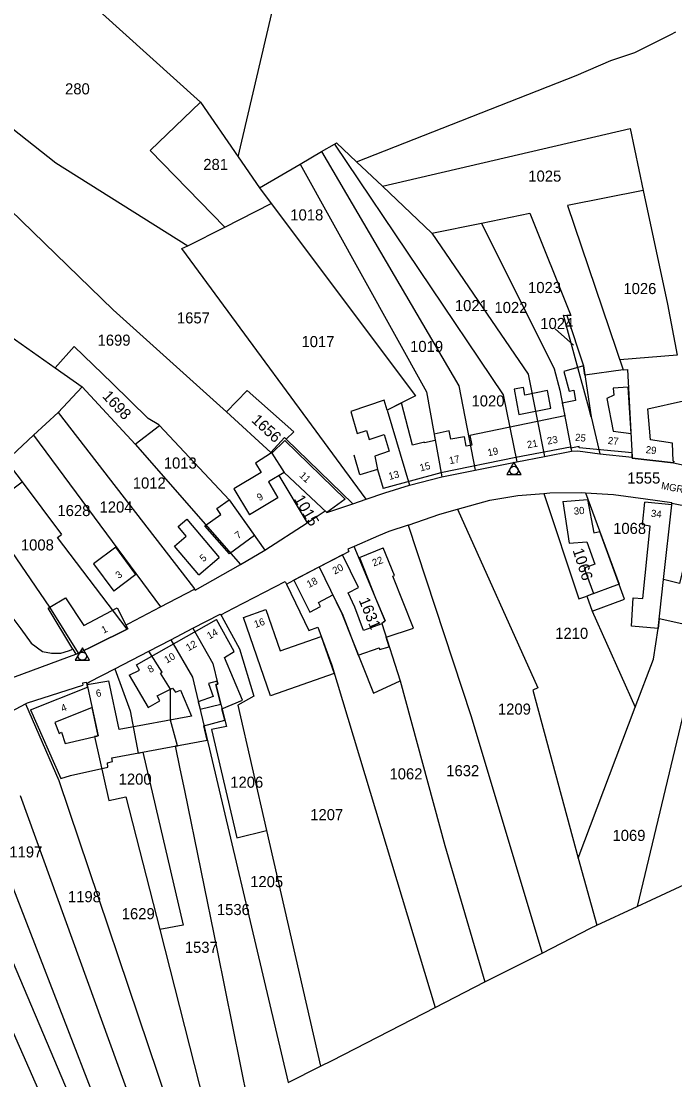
# Model space of a CAD drawing. Extents: x 191922 to 199923, y 328959 to 333350.
# Drawn here: x 194262.6 to 194421.9, y 329105.6 to 329363.4 of the extents above; entities that cross this region are included whole.
import ezdxf

# ---------------------------------------------------------------- set-up
doc = ezdxf.new("R2010")
doc.units = 0
for name, color, linetype in [('bouwvlak', 7, 'Continuous'), ('enkelbestemming', 7, 'Continuous'), ('Kader', 7, 'Continuous'), ('Level 12', 7, 'Continuous'), ('Level 6', 7, 'Continuous'), ('maatvoering - maximum aantal wooneenheden', 7, 'Continuous'), ('Maatvoering_symbolen', 7, 'Continuous'), ('recreatiewoning', 7, 'Continuous')]:
    doc.layers.add(name, color=color, linetype=linetype)

# ---------------------------------------------------------------- blocks, each defined once
blk = doc.blocks.new('DC')
at = {"layer": 'Level 12'}
blk.add_lwpolyline([(-1.73, -1), (1.73, -1), (0, 2), (-1.73, -1)], dxfattribs=at)
blk.add_circle((0, 0), 1, dxfattribs=at)

msp = doc.modelspace()

# ---------------------------------------------------------------- linework, layer by layer
at = {"layer": 'bouwvlak'}
msp.add_line((194392.7, 329288.47), (194397.23, 329284.55), dxfattribs=at)
at = {"layer": 'Kader'}
for p, q in [((194416.2, 329149.45), (194428.78, 329155.29)), ((194402.89, 329143.27), (194412.69, 329147.82)), ((194412.69, 329147.82), (194416.2, 329149.45)), ((194375.61, 329129.48), (194389.58, 329136.46)), ((194363.51, 329123.2), (194375.61, 329129.48)), ((194327.65, 329104.95), (194335.58, 329108.94))]:
    msp.add_line(p, q, dxfattribs=at)
for points in [[(194389.58, 329136.46), (194401.35, 329142.55), (194402.89, 329143.27)], [(194335.58, 329108.94), (194338.35, 329110.33), (194363.51, 329123.2)]]:
    msp.add_lwpolyline(points, dxfattribs=at)
at = {"layer": 'Level 6'}
for p, q in [((194315.49, 329330.38), (194343.79, 329451.12)), ((194281.64, 329365.96), (194306.35, 329343.71)), ((194306.35, 329343.71), (194315.49, 329330.38)), ((194335.81, 329331.66), (194338.95, 329333.48)), ((194330.6, 329328.62), (194335.81, 329331.66)), ((194315.49, 329330.38), (194320.65, 329322.84)), ((194320.65, 329322.84), (194330.6, 329328.62)), ((194344.35, 329329.16), (194350.66, 329323.27)), ((194320.65, 329322.84), (194323.55, 329318.98)), ((194350.66, 329323.27), (194362.68, 329311.77)), ((194312.2, 329313.22), (194323.55, 329318.98)), ((194303.2, 329308.67), (194312.2, 329313.22)), ((194362.68, 329311.77), (194374.8, 329314.24)), ((194258.48, 329287.79), (194270.89, 329279.01)), ((194275.51, 329284.18), (194270.89, 329279.01)), ((194284.75, 329275.25), (194275.51, 329284.18)), ((194270.89, 329279.01), (194277.48, 329274.34)), ((194271.61, 329268.08), (194277.48, 329274.34)), ((194277.48, 329274.34), (194290.42, 329260.4)), ((194293.55, 329266.69), (194284.75, 329275.25)), ((194312.68, 329268.3), (194317.72, 329273.46)), ((194329.02, 329263.4), (194317.72, 329273.46)), ((194265.59, 329262.56), (194271.61, 329268.08)), ((194271.61, 329268.08), (194304.61, 329225.54)), ((194296.13, 329265.12), (194293.55, 329266.69)), ((194312.68, 329268.3), (194323.47, 329258.41)), ((194401.46, 329267.04), (194403.61, 329258.06)), ((194290.42, 329260.4), (194296.33, 329264.94)), ((194296.13, 329265.12), (194296.33, 329264.94)), ((194265.59, 329262.56), (194296.55, 329220.77)), ((194327.17, 329261.6), (194329.02, 329263.4)), ((194327.17, 329261.6), (194343.39, 329245.84)), ((194290.42, 329260.4), (194316.07, 329231.14)), ((194323.47, 329258.41), (194323.57, 329258.32)), ((194390.11, 329257.39), (194396.67, 329258.67)), ((194323.57, 329258.32), (194323.65, 329258.2)), ((194323.65, 329258.2), (194326.73, 329253.52)), ((194373.23, 329254.08), (194383.35, 329256.14)), ((194383.35, 329256.14), (194390.11, 329257.39)), ((194403.61, 329258.06), (194411.48, 329257.26)), ((194421.56, 329255.85), (194426.06, 329254.86)), ((194326.73, 329253.52), (194325.39, 329252.74)), ((194365.08, 329252.44), (194373.23, 329254.08)), ((194262.83, 329251.24), (194272.43, 329238.44)), ((194325.39, 329252.74), (194332.3, 329241.29)), ((194357.22, 329250.45), (194365.08, 329252.44)), ((194383.64, 329247.93), (194389.99, 329248.43)), ((194389.99, 329248.43), (194391.4, 329248.54)), ((194389.99, 329248.43), (194398.52, 329222.72)), ((194391.4, 329248.54), (194399.2, 329248.61)), ((194399.2, 329248.61), (194400.1, 329248.55)), ((194400.1, 329248.55), (194408.28, 329226.35)), ((194337.13, 329243.75), (194343.39, 329245.84)), ((194343.39, 329245.84), (194346.64, 329246.98)), ((194368.96, 329244.57), (194376.8, 329246.79)), ((194376.8, 329246.79), (194383.64, 329247.93)), ((194414.7, 329247.11), (194421.18, 329246.24)), ((194419.1, 329227.49), (194421.11, 329245.61)), ((194421.11, 329245.61), (194421.16, 329246.06)), ((194421.16, 329246.06), (194421.18, 329246.24)), ((194332.3, 329241.29), (194336.68, 329244.17)), ((194336.68, 329244.17), (194337.13, 329243.75)), ((194368.96, 329244.57), (194388.53, 329201.06)), ((194321.95, 329234.62), (194332.3, 329241.29)), ((194356.89, 329240.72), (194352.17, 329239.12)), ((194356.89, 329240.72), (194372.14, 329194.35)), ((194349.7, 329238.05), (194343.75, 329235.49)), ((194352.17, 329239.12), (194349.7, 329238.05)), ((194343.75, 329235.49), (194342.2, 329234.82)), ((194351.3, 329217.38), (194343.75, 329235.49)), ((194316.07, 329231.14), (194321.95, 329234.62)), ((194335.26, 329230.51), (194340.92, 329233.45)), ((194340.92, 329233.45), (194342.41, 329234.24)), ((194342.2, 329234.82), (194342.41, 329234.24)), ((194329.02, 329227.26), (194335.26, 329230.51)), ((194417.84, 329215.55), (194419.1, 329227.49)), ((194296.55, 329220.77), (194304.84, 329225.11)), ((194304.61, 329225.54), (194304.84, 329225.11)), ((194314.36, 329220.49), (194326.95, 329226.98)), ((194326.95, 329226.98), (194327.26, 329226.34)), ((194327.26, 329226.34), (194329.02, 329227.26)), ((194408.28, 329226.35), (194400.4, 329223.41)), ((194398.52, 329222.72), (194400.4, 329223.41)), ((194288.85, 329216.76), (194296.55, 329220.77)), ((194311.23, 329218.86), (194314.36, 329220.49)), ((194304.48, 329215.58), (194311.13, 329219.03)), ((194311.13, 329219.03), (194311.23, 329218.86)), ((194351.3, 329217.38), (194350.53, 329216.75)), ((194288.13, 329216.37), (194288.85, 329216.76)), ((194299.11, 329212.79), (194304.48, 329215.58)), ((194304.48, 329215.58), (194309.35, 329206.98)), ((194350.53, 329216.75), (194354.93, 329202.76)), ((194293.72, 329210), (194299.11, 329212.79)), ((194299.11, 329212.79), (194304.38, 329203.67)), ((194275.22, 329210.52), (194275.96, 329209.31)), ((194275.96, 329209.31), (194276.6, 329209.55)), ((194285.46, 329205.71), (194293.72, 329210)), ((194296.94, 329204.87), (194293.72, 329210)), ((194256.49, 329202.11), (194275.96, 329209.31)), ((194279.26, 329202.5), (194285.46, 329205.71)), ((194285.46, 329205.71), (194289.17, 329195.51)), ((194264.16, 329197.42), (194277.63, 329201.69)), ((194278.61, 329202.15), (194279.26, 329202.5)), ((194304.38, 329203.67), (194327.65, 329104.95)), ((194354.93, 329202.76), (194365.86, 329162.72)), ((194425.06, 329199.33), (194412.69, 329147.82)), ((194254.83, 329192.5), (194263.64, 329197.14)), ((194263.64, 329197.14), (194264.16, 329197.42)), ((194263.64, 329197.14), (194271.77, 329178.5)), ((194372.14, 329194.35), (194389.58, 329136.46)), ((194398.31, 329159.56), (194412.25, 329196.34)), ((194271.77, 329178.5), (194301.15, 329091.63)), ((194262.4, 329174.88), (194293.89, 329088.02)), ((194252.84, 329172.3), (194286.94, 329084.54)), ((194245.8, 329168.99), (194282.63, 329082.38)), ((194322.41, 329166.32), (194335.58, 329108.94)), ((194365.86, 329162.72), (194375.61, 329129.48)), ((194398.31, 329159.56), (194402.89, 329143.27)), ((194296.37, 329142.26), (194308.36, 329095.25)), ((194253.73, 329132.76), (194277.19, 329079.66))]:
    msp.add_line(p, q, dxfattribs=at)
for points in [[(194344.35, 329329.16), (194397.81, 329350.16), (194406.27, 329353.84), (194412.16, 329355.8), (194420.89, 329360.15), (194422.16, 329360.85)], [(194312.2, 329313.22), (194294.03, 329331.93), (194306.35, 329343.71)], [(194251.56, 329341.56), (194253.12, 329343), (194271.07, 329328.94), (194303.2, 329308.67)], [(194350.66, 329323.27), (194410.97, 329337.29), (194414.2, 329322.18)], [(194243.08, 329333.77), (194285, 329293.12), (194312.68, 329268.3)], [(194338.95, 329333.48), (194339.42, 329333.76), (194344.35, 329329.16)], [(194338.95, 329333.48), (194380.02, 329272.38), (194383.35, 329256.14)], [(194335.81, 329331.66), (194369.23, 329274.62), (194373.23, 329254.08)], [(194330.6, 329328.62), (194361.34, 329273.13), (194365.08, 329252.44)], [(194414.2, 329322.18), (194395.76, 329318.53), (194409.27, 329278.47), (194410.31, 329278.62), (194411.48, 329257.26)], [(194414.2, 329322.18), (194420.1, 329294.46), (194422.48, 329282.11)], [(194323.55, 329318.98), (194358.72, 329272.18), (194351.77, 329268.7), (194357.22, 329250.45)], [(194374.8, 329314.24), (194386.55, 329316.64), (194396.58, 329291.72), (194395.58, 329291.76)], [(194374.8, 329314.24), (194392.49, 329278.78), (194393.83, 329273.52), (194396.67, 329258.67)], [(194362.68, 329311.77), (194386.12, 329277.43), (194390.11, 329257.39)], [(194346.64, 329246.98), (194301.73, 329308.03), (194303.2, 329308.67)], [(194401.46, 329267.04), (194400.94, 329269.26), (194394.76, 329291.79), (194395.58, 329291.76)], [(194395.58, 329291.76), (194399.59, 329279.51), (194401.46, 329267.04)], [(194296.33, 329264.94), (194313.27, 329246.86), (194321.95, 329234.62)], [(194265.59, 329262.56), (194258.96, 329256.37), (194262.83, 329251.24)], [(194323.47, 329258.41), (194326.75, 329262.01), (194327.17, 329261.6)], [(194396.67, 329258.67), (194398.23, 329258.82), (194403.61, 329258.06)], [(194411.48, 329257.26), (194411.47, 329257.02), (194421.56, 329255.85)], [(194275.22, 329210.52), (194269.2, 329220.48), (194269.6, 329220.69), (194253.42, 329244.26), (194262.83, 329251.24)], [(194346.64, 329246.98), (194351.22, 329248.59), (194357.22, 329250.45)], [(194400.1, 329248.55), (194406.97, 329248.13), (194414.7, 329247.11)], [(194421.16, 329246.06), (194425.68, 329245.16), (194435.66, 329242.88)], [(194356.89, 329240.72), (194364.61, 329243.33), (194368.96, 329244.57)], [(194288.43, 329215.32), (194271.43, 329237.67), (194272.43, 329238.44)], [(194244.76, 329231.69), (194248.27, 329229.67), (194251.17, 329227.52), (194254.31, 329224.97), (194257.25, 329222.23), (194259.89, 329218.98), (194262.51, 329215.47), (194265.04, 329211.97), (194267.85, 329209.96), (194270.02, 329209.48), (194272.29, 329209.54), (194274.15, 329210.07), (194275.22, 329210.52)], [(194304.84, 329225.11), (194305, 329224.88), (194316.07, 329231.14)], [(194335.26, 329230.51), (194340.73, 329219.21), (194348.44, 329199.8), (194354.93, 329202.76)], [(194327.26, 329226.34), (194332.68, 329215.04), (194334.86, 329215.81), (194338.28, 329206.62), (194363.51, 329123.2)], [(194400.4, 329223.41), (194401.73, 329219.76), (194412.25, 329196.34)], [(194311.23, 329218.86), (194311.47, 329218.46), (194315.83, 329210.61)], [(194276.6, 329209.55), (194280.59, 329211.44), (194288.43, 329215.32)], [(194288.13, 329216.37), (194288.62, 329215.41), (194288.43, 329215.32)], [(194412.25, 329196.34), (194416.67, 329208.03), (194417.84, 329215.55)], [(194315.83, 329210.61), (194319.32, 329199.06), (194315.42, 329196.89), (194322.41, 329166.32)], [(194309.35, 329206.98), (194310.57, 329202), (194310.07, 329201.88), (194312.63, 329191.66), (194308.97, 329190.89), (194315.17, 329164.55), (194322.41, 329166.32)], [(194300.23, 329186.91), (194300.68, 329186.99), (194299.04, 329193.21), (194299.02, 329200.75), (194296.6, 329204.66), (194296.94, 329204.87)], [(194278.61, 329202.15), (194278.56, 329202.37), (194277.53, 329202.21), (194277.63, 329201.69)], [(194278.61, 329202.15), (194281.38, 329189.4), (194280.5, 329189.19)], [(194388.53, 329201.06), (194387.26, 329200.54), (194398.31, 329159.56)], [(194289.17, 329195.51), (194291.09, 329185.2), (194292.25, 329185.42), (194302.06, 329143.25), (194296.37, 329142.26)], [(194280.5, 329189.19), (194283.94, 329173.63), (194288.14, 329174.52), (194296.37, 329142.26)], [(194317.94, 329100.07), (194310.44, 329137.12), (194302.46, 329176.08), (194301.36, 329181.36), (194300.23, 329186.91)]]:
    msp.add_lwpolyline(points, dxfattribs=at)
at = {"layer": 'recreatiewoning'}
for p, q in [((194421.49, 329256.27), (194421.33, 329260.67)), ((194349.44, 329254.23), (194350.83, 329249.61)), ((194319.46, 329238.13), (194313.35, 329233.7)), ((194409.61, 329222.69), (194403.59, 329239.11)), ((194305.9, 329228.59), (194310.86, 329232.83)), ((194345.01, 329232.84), (194350.85, 329235.17)), ((194345.01, 329232.84), (194348.94, 329222.89)), ((194290.59, 329228.7), (194285.22, 329224.65)), ((194335.67, 329213.57), (194338.85, 329204.55))]:
    msp.add_line(p, q, dxfattribs=at)
for points in [[(194422.48, 329282.11), (194408.44, 329280.94), (194409.27, 329278.47), (194399.94, 329277.18), (194399.59, 329279.51), (194394.81, 329278.14), (194396.11, 329273.35), (194397.24, 329273.52), (194397.68, 329271.06), (194394.45, 329270.38), (194395.05, 329267.3), (194371.96, 329262.51), (194372.4, 329260.14), (194371.06, 329259.91), (194370.62, 329262.17), (194367.32, 329261.63), (194366.92, 329263.64), (194363.23, 329262.87), (194363.51, 329261.32), (194360.9, 329260.73), (194360.86, 329260.92), (194357.97, 329260.19), (194355.3, 329270.47), (194351.77, 329268.7), (194351.05, 329271.09), (194342.93, 329268.34), (194344.46, 329263.04), (194346.73, 329263.7), (194347.41, 329261.54), (194351.04, 329262.72), (194352.26, 329258.74), (194348.78, 329257.5), (194349.44, 329254.23)], [(194391.63, 329269.21), (194390.86, 329273.44), (194385.35, 329272.36), (194385, 329274.2), (194382.71, 329273.76), (194383.87, 329267.67), (194391.63, 329269.21)], [(194411.2, 329263.01), (194410.51, 329274.28), (194406.88, 329274.04), (194406.98, 329272.3), (194405.32, 329271.51), (194406.87, 329263.55), (194411.2, 329263.01)], [(194421.33, 329260.67), (194415.92, 329261.47), (194415.28, 329269), (194424.02, 329270.95)], [(194341.54, 329247.02), (194326.84, 329261.28), (194323.65, 329258.2), (194323.57, 329258.32), (194319.75, 329255.8), (194321.13, 329253.52), (194314.45, 329249.54), (194318.28, 329243.21)], [(194421.49, 329256.27), (194421.61, 329256.25), (194421.56, 329255.85), (194411.47, 329257.02), (194411.49, 329258.26), (194398.6, 329259.53), (194398.55, 329259.82), (194396.51, 329259.45), (194396.46, 329259.7), (194383.15, 329257.2), (194364.84, 329253.41), (194350.83, 329249.61)], [(194349.44, 329254.23), (194345.15, 329252.96), (194343.73, 329257.75)], [(194341.54, 329247.02), (194337.13, 329243.75), (194326.73, 329253.52), (194322.84, 329251.25), (194325.18, 329247.31), (194318.28, 329243.21)], [(194313.35, 329233.7), (194307.35, 329240.52), (194311.29, 329243.29), (194310.26, 329244.75), (194313.27, 329246.86), (194319.46, 329238.13)], [(194394.58, 329246.45), (194400.64, 329246.92), (194402.12, 329238.85), (194403.59, 329239.11)], [(194394.58, 329246.45), (194396.14, 329236.28), (194400.47, 329236.62), (194402.42, 329231.17), (194399.82, 329230.19), (194402.05, 329224.02), (194400.4, 329223.41), (194401.73, 329219.76), (194409.61, 329222.69)], [(194431.87, 329232.07), (194430.14, 329224.87), (194426.48, 329225.46), (194424.28, 329216.49), (194418.09, 329217.91), (194417.84, 329215.55), (194411.34, 329216.11), (194411.75, 329222.96), (194414.11, 329222.82), (194415.85, 329240.45), (194413.99, 329240.76), (194414.61, 329246.31)], [(194431.87, 329232.07), (194424.79, 329233.84), (194423, 329226.51), (194419.1, 329227.49), (194421.11, 329245.61), (194414.61, 329246.31)], [(194305.9, 329228.59), (194299.98, 329235.54), (194302.85, 329237.98), (194300.83, 329240.35), (194302.94, 329242.14), (194310.86, 329232.83)], [(194290.59, 329228.7), (194285.68, 329235.34), (194280.23, 329231.28), (194285.22, 329224.65)], [(194340.92, 329233.45), (194329.02, 329227.26), (194332.95, 329219.53), (194335.58, 329220.87)], [(194348.94, 329222.89), (194351.3, 329217.38), (194350.5, 329216.65), (194346.06, 329215.05), (194343.94, 329220.71), (194342.27, 329224.19), (194344.77, 329225.54), (194340.92, 329233.45)], [(194358.23, 329215.58), (194353.17, 329228.24), (194353.56, 329228.4), (194350.85, 329235.17)], [(194285.99, 329220.54), (194288.62, 329215.41), (194280.59, 329211.44), (194276.6, 329209.55), (194269.6, 329220.69), (194273.45, 329222.97)], [(194273.45, 329222.97), (194277.89, 329216.27), (194285.99, 329220.54)], [(194335.58, 329220.87), (194335.1, 329221.89), (194338.54, 329223.73), (194340.86, 329219.17), (194344.71, 329209.03), (194349.84, 329210.79), (194349.96, 329210.39), (194352.28, 329211.08), (194351.54, 329213.38), (194358.23, 329215.58)], [(194316.78, 329218.24), (194322.21, 329220.15), (194325.75, 329210.09), (194335.67, 329213.57)], [(194288.96, 329204.14), (194291.42, 329205.4), (194290.69, 329206.66), (194310.17, 329217.71)], [(194316.55, 329198.08), (194312.15, 329208.49), (194314.52, 329209.91), (194310.17, 329217.71)], [(194338.85, 329204.55), (194323.4, 329199.12), (194316.78, 329218.24)], [(194264.86, 329195.71), (194278.74, 329201.21), (194278.66, 329201.86), (194283.96, 329202.79)], [(194288.96, 329204.14), (194293.56, 329196.27), (194296.42, 329197.88), (194295.77, 329199.09), (194299.51, 329201), (194300.24, 329200.01), (194301.45, 329200.54), (194304.12, 329194.14), (194286.47, 329190.91), (194283.96, 329202.79)], [(194310.57, 329202), (194310.41, 329202.68), (194308.25, 329202.15), (194309.4, 329198.97), (194305.78, 329197.65), (194306.2, 329195.84), (194311.27, 329197.09), (194310.07, 329201.88), (194310.57, 329202)], [(194264.86, 329195.71), (194272.29, 329178.98), (194274.62, 329179.76), (194283.76, 329181.72), (194283.62, 329182.81), (194284.9, 329183.11), (194284.67, 329184.01), (194307.95, 329188.36), (194307.14, 329191.82), (194312.24, 329193.22), (194311.51, 329195.99), (194316.55, 329198.08)], [(194281.38, 329189.4), (194279.88, 329196.29), (194270.8, 329192.64), (194271.84, 329189.93), (194272.48, 329190.27), (194273.36, 329187.5), (194281.38, 329189.4)]]:
    msp.add_lwpolyline(points, dxfattribs=at)

# ---------------------------------------------------------------- block references
at = {"layer": 'Level 12'}
for p in [(194382.68, 329254.01), (194277.52, 329208.79)]:
    msp.add_blockref('DC', p, dxfattribs=at)

# ---------------------------------------------------------------- texts
at = {"layer": 'enkelbestemming'}
for s, p in [('280', (194273.31, 329345.58)), ('281', (194306.99, 329327.17)), ('1025', (194386.18, 329324.33)), ('1018', (194328.19, 329314.89)), ('1023', (194386.12, 329297.2)), ('1026', (194409.35, 329296.95)), ('1021', (194368.3, 329292.8)), ('1022', (194377.93, 329292.34)), ('1657', (194300.57, 329289.81)), ('1024', (194389.1, 329288.44)), ('1699', (194281.23, 329284.38)), ('1017', (194330.91, 329284.03)), ('1019', (194357.38, 329282.85)), ('1020', (194372.34, 329269.59)), ('1013', (194297.37, 329254.46)), ('1555', (194410.3, 329250.81)), ('1012', (194289.81, 329249.6)), ('1628', (194271.45, 329242.89)), ('1204', (194281.72, 329243.76)), ('1068', (194406.85, 329238.54)), ('1008', (194262.55, 329234.53)), ('1210', (194392.73, 329213)), ('1209', (194378.78, 329194.55)), ('1062', (194352.36, 329178.78)), ('1632', (194366.19, 329179.55)), ('1200', (194286.37, 329177.49)), ('1206', (194313.56, 329176.75)), ('1207', (194333.05, 329168.85)), ('1069', (194406.69, 329163.79)), ('1197', (194259.73, 329159.77)), ('1205', (194318.41, 329152.54)), ('1198', (194274.01, 329148.87)), ('1536', (194310.3, 329145.74)), ('1629', (194287.12, 329144.73)), ('1537', (194302.49, 329136.54))]:
    msp.add_text(s, height=2.7, dxfattribs=at).set_placement(p)
for s, rotation, p in [('1698', 313.3426, (194282.22, 329271.95)), ('1656', 317.2386, (194318.54, 329266.01)), ('1015', 300.302, (194329, 329247.09)), ('1066', 288.2351, (194396.93, 329234.58)), ('1631', 292.6287, (194344.8, 329222.42))]:
    msp.add_text(s, height=2.7, rotation=rotation, dxfattribs=at).set_placement(p)
at = {"layer": 'maatvoering - maximum aantal wooneenheden'}
for s, rotation, p in [('21', 10.6126, (194386.04, 329259.37)), ('23', 10.6126, (194390.92, 329260.29)), ('25', 354.3749, (194397.53, 329261.25)), ('27', 354.3749, (194405.5, 329260.46)), ('19', 11.6584, (194376.43, 329257.45)), ('29', 353.394, (194414.71, 329258.25)), ('15', 15.1898, (194359.97, 329253.75)), ('17', 11.6584, (194367.06, 329255.51)), ('11', 316.7848, (194330.26, 329252.61)), ('13', 15.1898, (194352.36, 329251.68)), ('9', 30.7475, (194320.67, 329246.49)), ('30', 4.3592, (194397.32, 329243.23)), ('34', 353.913, (194415.98, 329242.74)), ('7', 35.9177, (194315.46, 329237.21)), ('5', 40.4956, (194307, 329231.63)), ('22', 21.1733, (194348.54, 329230.59)), ('20', 27.4622, (194339.01, 329228.64)), ('3', 37.1107, (194286.4, 329227.54)), ('18', 27.4887, (194332.73, 329225.36)), ('16', 19.2873, (194319.71, 329215.64)), ('1', 26.3087, (194282.68, 329214.25)), ('14', 29.7449, (194308.49, 329212.83)), ('12', 29.5671, (194303.36, 329209.94)), ('10', 29.5671, (194298.09, 329206.95)), ('8', 29.5671, (194294.02, 329204.64)), ('6', 9.9051, (194280.98, 329198.82)), ('4', 21.6097, (194272.7, 329195.16))]:
    msp.add_text(s, height=1.75, rotation=rotation, dxfattribs=at).set_placement(p)
at = {"layer": 'Maatvoering_symbolen'}
msp.add_text('MGR. MANNENSSTRAAT', height=1.75, rotation=349.5106, dxfattribs=at).set_placement((194418.44, 329249.5))

doc.saveas('drawing.dxf')
